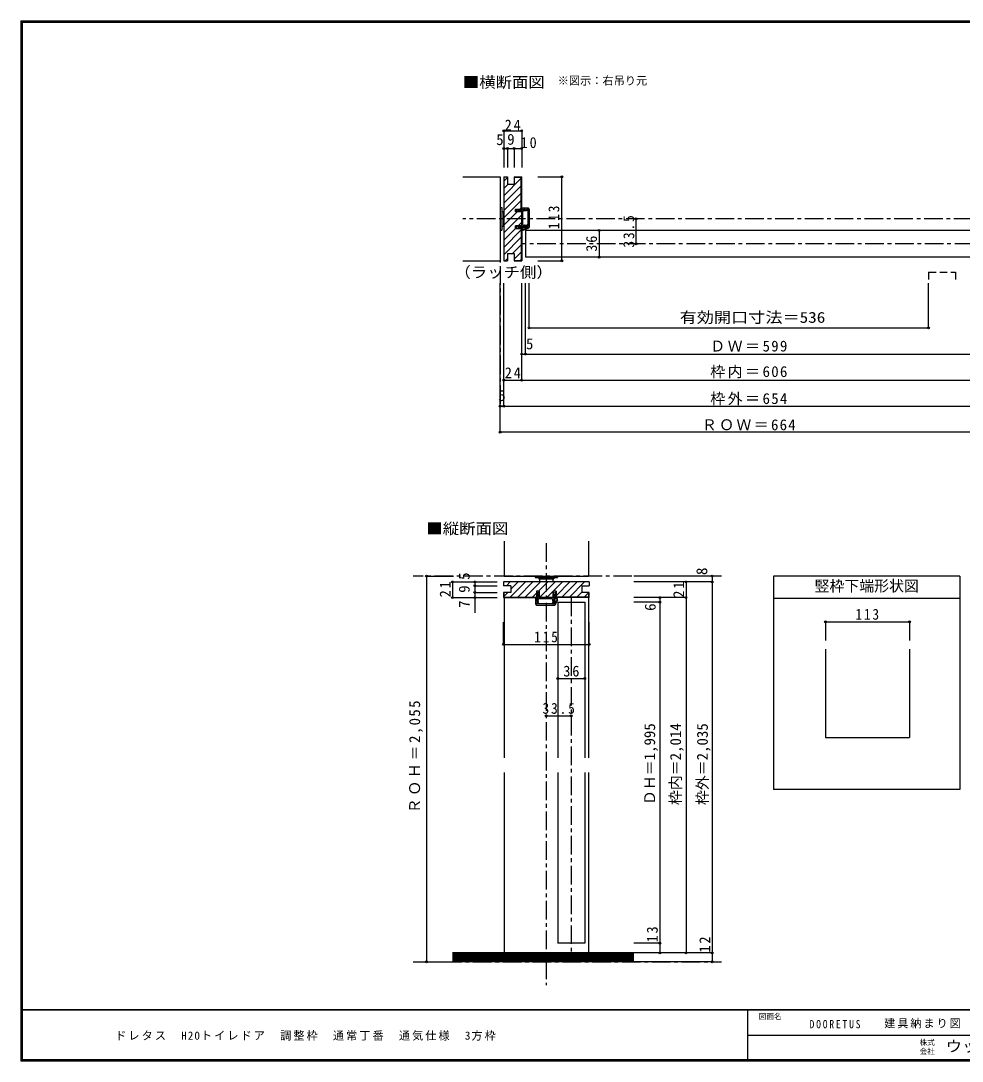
# Model space of a CAD drawing. Units: millimetres at full size, sheet at 1:5. Extents: x -973 to 977, y -718 to 696.
# Drawn here: x -973 to 290, y -701 to 696 of the extents above; entities that cross this region are included whole.
import ezdxf
from ezdxf.enums import TextEntityAlignment as Align

# ---------------------------------------------------------------- set-up
doc = ezdxf.new("R2010")
doc.units = ezdxf.units.MM
doc.header["$LTSCALE"] = 5
doc.header["$PDMODE"] = 32
doc.header["$PDSIZE"] = 2.5
doc.linetypes.add('CHAIN1', pattern=[8, 5, -1, 1, -1])
doc.linetypes.add('DASHED2', pattern=[3, 2, -1])
for name, color, linetype in [('0-0_補助線', 7, 'Continuous'), ('0-1_通り芯', 4, 'CHAIN1'), ('0-3_仕上げ', 7, 'Continuous'), ('0-4_枠', 3, 'Continuous'), ('0-6_扉', 6, 'Continuous'), ('0-7_金物', 7, 'Continuous'), ('0-8_戸当り', 7, 'Continuous'), ('0-A_文字', 3, 'Continuous'), ('0-B_寸法', 7, 'Continuous'), ('0-C_ハッチ', 4, 'Continuous'), ('F-0_補助線', 7, 'Continuous'), ('F-1_枠', 6, 'Continuous'), ('F-A_文字', 7, 'Continuous')]:
    doc.layers.add(name, color=color, linetype=linetype)
doc.styles.add('ＭＳ ゴシック', font='')
doc.styles.get('ＭＳ ゴシック').set_extended_font_data('MS Gothic')

msp = doc.modelspace()

# ---------------------------------------------------------------- linework, layer by layer
at = {"layer": '0-0_補助線', "color": 3}
for p, q in [((-325.795, -57.5), (-325.795, -62.5)), ((-210.795, -57.5), (-325.795, -57.5)), ((-315.795, -62.5), (-325.795, -62.5)), ((-315.795, -62.5), (-315.795, -71.5)), ((-220.795, -62.5), (-220.795, -71.5)), ((-220.795, -62.5), (-210.795, -62.5)), ((-210.795, -57.5), (-210.795, -62.5)), ((-315.795, -71.5), (-325.795, -71.5)), ((-325.795, -71.5), (-325.795, -78.5)), ((-325.795, -78.5), (-281.275, -78.5)), ((-258.975, -78.5), (-277.575, -78.5)), ((-255.275, -70), (-258.975, -70)), ((-258.975, -78.5), (-258.975, -70)), ((-255.275, -70), (-255.275, -78.5)), ((-211.295, -78), (-255.275, -78)), ((-210.795, -78.5), (-255.275, -78.5)), ((-210.795, -71.5), (-220.795, -71.5)), ((-211.295, -78), (-211.295, -71.5)), ((-210.795, -78.5), (-210.795, -71.5))]:
    msp.add_line(p, q, dxfattribs=at)
at = {"layer": '0-0_補助線', "color": 4}
for p, q in [((-321.881, -62.5), (-316.881, -57.5)), ((-316.582, -78), (-296.082, -57.5)), ((-314.795, -66.313), (-305.982, -57.5)), ((-306.683, -78), (-286.183, -57.5)), ((-296.783, -78), (-276.283, -57.5)), ((-278.884, -70), (-266.384, -57.5)), ((-276.984, -78), (-256.484, -57.5)), ((-267.085, -78), (-246.585, -57.5)), ((-255.275, -76.089), (-236.685, -57.5)), ((-247.286, -78), (-226.786, -57.5)), ((-237.387, -78), (-216.886, -57.5)), ((-325.295, -76.814), (-319.982, -71.5)), ((-286.884, -78), (-281.275, -72.391)), ((-227.487, -78), (-220.987, -71.5)), ((-217.588, -78), (-211.295, -71.708)), ((-325.795, -141.245), (-325.795, -111.383)), ((-210.795, -141.245), (-210.795, -111.383)), ((106.19, -110.894), (219.19, -110.894)), ((106.19, -110.894), (106.19, -135.894)), ((219.19, -110.894), (219.19, -135.894)), ((-325.795, -141.245), (-210.795, -141.245))]:
    msp.add_line(p, q, dxfattribs=at)
at = {"layer": '0-0_補助線'}
for p, q in [((-282.425, -87.5), (-282.425, -78.8)), ((-281.899, -78.602), (-280.449, -80.502)), ((-280.125, -74), (-281.275, -74)), ((-280.675, -81), (-280.925, -81)), ((-280.912, -81.387), (-280.439, -83.105)), ((-280.625, -81), (-280.375, -81)), ((-280.125, -78.5), (-280.125, -74)), ((-279.623, -81.834), (-279.311, -82.695)), ((-279.175, -80.5), (-279.175, -81)), ((-260.425, -80), (-278.675, -80)), ((-257.925, -78.5), (-278.625, -78.5)), ((-259.374, -83.469), (-260.193, -86.092)), ((-259.925, -80.5), (-259.925, -82.46)), ((-258.675, -74), (-257.175, -71)), ((-258.675, -74), (-257.925, -74)), ((-258.525, -80), (-258.525, -82.337)), ((-257.425, -80), (-258.525, -80)), ((-257.125, -81), (-258.377, -82.203)), ((-257.974, -83), (-257.925, -83)), ((-257.925, -74), (-257.925, -78.5)), ((-257.925, -87), (-257.925, -83)), ((-257.425, -79.2), (-257.425, -80)), ((-256.425, -79.2), (-257.425, -79.2)), ((-254.925, -79.9), (-257.425, -79.9)), ((-257.175, -71), (-255.275, -74)), ((-256.425, -81), (-257.125, -81)), ((-256.425, -79.2), (-256.425, -74)), ((-256.425, -74), (-255.275, -74)), ((-254.925, -79.2), (-256.425, -79.2)), ((-256.425, -88), (-256.425, -81)), ((-253.94, -81.491), (-256.425, -86.44)), ((-253.315, -81.805), (-256.425, -88)), ((-281.425, -88.5), (-256.925, -88.5)), ((-257.925, -87), (-280.925, -87)), ((-258.079, -84.017), (-258.856, -86.509))]:
    msp.add_line(p, q, dxfattribs=at)
at = {"layer": '0-0_補助線', "color": 6}
msp.add_line((-252.795, -84.5), (-216.795, -84.5), dxfattribs=at)
at = {"layer": '0-0_補助線', "color": 3}
for points in [[(-325.295, -71.5), (-325.295, -78), (-281.275, -78)], [(-277.575, -78.5), (-277.575, -70), (-281.275, -70), (-281.275, -78.5)]]:
    msp.add_lwpolyline(points, dxfattribs=at)
at = {"layer": '0-0_補助線'}
for points in [[(-277.875, -74), (-279.375, -71), (-281.275, -74)], [(-280.925, -87), (-280.925, -84.9), (-278.925, -84.9), (-278.925, -83.7), (-280.925, -83.7), (-280.925, -81)], [(-280.125, -78.5), (-280.375, -78.5), (-280.375, -81)], [(-277.875, -74), (-278.625, -74), (-278.625, -78.5)]]:
    msp.add_lwpolyline(points, dxfattribs=at)
for centre, radius, start, end in [((-282.125, -78.8), 0.3, 41.34778, 180), ((-280.625, -81.3), 0.3, 90, 196.79003), ((-280.675, -80.7), 0.3, 270, 41.34778), ((-279.875, -82.9), 0.6, 196.79003, 270), ((-279.875, -82.9), 0.6, 270, 23.33765), ((-280.175, -81), 1, 303.47738, 0), ((-278.675, -80.5), 0.5, 90, 180), ((-260.425, -80.5), 0.5, 0, 90), ((-258.725, -82.46), 1.2, 180, 237.21126), ((-257.725, -82.337), 0.8, 180, 221.40962), ((-257.974, -82.5), 0.5, 143.61521, 270), ((-259.225, -83.66), 1.2, 342.67017, 41.40962), ((-254.925, -81), 1.8, 333.42485, 90), ((-254.925, -81), 1.1, 333.42485, 90), ((-281.425, -87.5), 1, 180, 270), ((-259.525, -86.3), 0.7, 162.67017, 342.67017), ((-256.925, -88), 0.5, 270, 0)]:
    msp.add_arc(centre, radius, start, end, dxfattribs=at)
for p in [(106.19, -110.894), (219.19, -110.894), (-325.795, -141.245), (-210.795, -141.245)]:
    msp.add_point(p, dxfattribs=at)
at = {"layer": '0-1_通り芯'}
for p, q in [((-330.347, 486.5), (-330.347, 178.5)), ((383.653, 430), (-380.347, 430)), ((304.653, 396.5), (-301.347, 396.5)), ((-268.295, -5.5), (-268.295, -598.742)), ((-33.347, -49.5), (-446.707, -49.5)), ((-234.795, -78.5), (-234.795, -555.5)), ((-446.707, -567.5), (-33.347, -567.5))]:
    msp.add_line(p, q, dxfattribs=at)
at = {"layer": '0-3_仕上げ'}
for p, q in [((-380.347, 486.5), (-330.347, 486.5)), ((-330.347, 486.5), (-330.347, 373.5)), ((-380.347, 373.5), (-330.347, 373.5)), ((-324.795, -2.5), (-324.795, -49.5)), ((-211.795, -2.5), (-211.795, -49.5)), ((-324.795, -49.5), (-211.795, -49.5)), ((-150.85, -557), (-394.207, -557)), ((-150.85, -558.5), (-394.207, -558.5)), ((-150.85, -560), (-394.207, -560)), ((-150.85, -561.5), (-394.207, -561.5)), ((-150.85, -563), (-394.207, -563)), ((-150.85, -564.5), (-394.207, -564.5)), ((-150.85, -566), (-394.207, -566))]:
    msp.add_line(p, q, dxfattribs=at)
at = {"layer": '0-3_仕上げ', "color": 2}
for p, q in [((-150.85, -555.5), (-394.207, -555.5)), ((-150.85, -567.5), (-394.207, -567.5))]:
    msp.add_line(p, q, dxfattribs=at)
at = {"layer": '0-4_枠'}
for p, q in [((-325.347, 486.5), (-325.347, 373.5)), ((-325.347, 486.5), (-320.347, 486.5)), ((-320.347, 486.5), (-320.347, 476.5)), ((-320.347, 476.5), (-311.347, 476.5)), ((-311.347, 486.5), (-301.347, 486.5)), ((-311.347, 486.5), (-311.347, 476.5)), ((-311.347, 486), (-301.847, 486)), ((-301.847, 442.979), (-301.847, 486)), ((-301.347, 442.979), (-301.347, 486.5)), ((-309.847, 442.979), (-301.347, 442.979)), ((-309.847, 439.279), (-309.847, 442.979)), ((-301.347, 439.279), (-309.847, 439.279)), ((-301.347, 420.679), (-301.347, 439.279)), ((-301.347, 420.679), (-309.847, 420.679)), ((-309.847, 416.979), (-309.847, 420.679)), ((-309.847, 416.979), (-301.347, 416.979)), ((-301.847, 416.979), (-301.847, 374)), ((-301.347, 416.979), (-301.347, 373.5)), ((-320.347, 383.5), (-311.347, 383.5)), ((-320.347, 383.5), (-320.347, 373.5)), ((-311.347, 383.5), (-311.347, 373.5)), ((-325.347, 373.5), (-320.347, 373.5)), ((-311.347, 374), (-301.847, 374)), ((-311.347, 373.5), (-301.347, 373.5)), ((106.19, -147.826), (106.19, -266.48)), ((219.19, -147.826), (219.19, -266.48)), ((106.19, -266.48), (219.19, -266.48))]:
    msp.add_line(p, q, dxfattribs=at)
at = {"layer": '0-4_枠', "color": 4}
for p, q in [((-324.795, -78.5), (-324.795, -293.5)), ((-211.795, -78.5), (-211.795, -293.5)), ((-324.795, -313.5), (-324.795, -555.5)), ((-211.795, -313.5), (-211.795, -555.5))]:
    msp.add_line(p, q, dxfattribs=at)
at = {"layer": '0-6_扉'}
for p, q in [((-296.347, 414.5), (-296.347, 378.5)), ((302.653, 414.5), (-296.347, 414.5)), ((302.653, 378.5), (-296.347, 378.5)), ((-252.795, -84.5), (-252.795, -293.5)), ((-216.795, -84.5), (-216.795, -293.5)), ((-252.795, -313.5), (-252.795, -542.5)), ((-216.795, -313.5), (-216.795, -542.5)), ((-216.795, -542.5), (-252.795, -542.5))]:
    msp.add_line(p, q, dxfattribs=at)
at = {"layer": '0-6_扉', "linetype": 'DASHED2'}
for p, q in [((244.658, 358.408), (244.658, 343.5)), ((244.658, 358.408), (280.658, 358.408)), ((280.658, 358.408), (280.658, 343.5))]:
    msp.add_line(p, q, dxfattribs=at)
at = {"layer": '0-7_金物'}
for p, q in [((-330.347, 445), (-330.347, 415)), ((-330.347, 445), (-327.847, 445)), ((-327.847, 445), (-327.847, 415)), ((-327.847, 440), (-325.847, 440)), ((-325.847, 440), (-325.847, 420)), ((-325.847, 439), (-325.347, 439)), ((-327.847, 420), (-325.847, 420)), ((-325.847, 421), (-325.347, 421)), ((-330.347, 415), (-327.847, 415)), ((-283.295, -49.5), (-283.295, -51.5)), ((-283.295, -49.5), (-253.295, -49.5)), ((-283.295, -51.5), (-253.295, -51.5)), ((-278.295, -51.5), (-278.295, -53.5)), ((-278.295, -53.5), (-258.295, -53.5)), ((-277.295, -53.5), (-277.295, -57.5)), ((-259.295, -57.5), (-259.295, -53.5)), ((-258.295, -51.5), (-258.295, -53.5)), ((-253.295, -49.5), (-253.295, -51.5))]:
    msp.add_line(p, q, dxfattribs=at)
at = {"layer": '0-8_戸当り'}
for p, q in [((-308.847, 441.079), (-305.847, 442.979)), ((-305.847, 439.579), (-308.847, 441.079)), ((-305.847, 441.829), (-305.847, 442.979)), ((-301.347, 441.829), (-305.847, 441.829)), ((-305.847, 440.329), (-301.347, 440.329)), ((-305.847, 439.579), (-305.847, 440.329)), ((-301.347, 442.079), (-298.847, 442.079)), ((-301.347, 441.829), (-301.347, 442.079)), ((-301.347, 419.629), (-301.347, 440.329)), ((-301.245, 443.604), (-299.345, 442.154)), ((-292.347, 444.129), (-301.047, 444.129)), ((-299.847, 422.129), (-299.847, 440.379)), ((-299.347, 440.879), (-298.847, 440.879)), ((-298.847, 442.379), (-298.847, 442.629)), ((-296.147, 442.629), (-298.847, 442.629)), ((-298.847, 442.329), (-298.847, 442.079)), ((-298.46, 442.616), (-296.742, 442.143)), ((-298.013, 441.328), (-297.152, 441.015)), ((-296.147, 440.629), (-296.147, 442.629)), ((-294.947, 440.629), (-296.147, 440.629)), ((-294.947, 442.629), (-294.947, 440.629)), ((-292.847, 442.629), (-294.947, 442.629)), ((-292.847, 419.629), (-292.847, 442.629)), ((-291.347, 443.129), (-291.347, 418.629)), ((-299.947, 416.629), (-299.947, 419.129)), ((-299.347, 421.629), (-297.387, 421.629)), ((-298.847, 418.829), (-297.644, 420.081)), ((-296.847, 419.679), (-296.847, 419.629)), ((-292.847, 419.629), (-296.847, 419.629)), ((-296.378, 421.079), (-293.755, 421.897)), ((-295.83, 419.784), (-293.338, 420.561)), ((-305.847, 418.129), (-305.847, 416.979)), ((-300.647, 418.129), (-305.847, 418.129)), ((-300.647, 416.629), (-300.647, 418.129)), ((-298.847, 418.129), (-298.847, 418.829)), ((-291.847, 418.129), (-298.847, 418.129)), ((-298.356, 415.645), (-293.407, 418.129)), ((-298.042, 415.019), (-291.847, 418.129))]:
    msp.add_line(p, q, dxfattribs=at)
for points in [[(-305.847, 420.379), (-308.847, 418.879), (-305.847, 416.979)], [(-305.847, 420.379), (-305.847, 419.629), (-301.347, 419.629)], [(-300.647, 418.129), (-300.647, 419.129), (-299.847, 419.129), (-299.847, 420.229), (-297.51, 420.229)]]:
    msp.add_lwpolyline(points, dxfattribs=at)
for centre, radius, start, end in [((-301.047, 443.829), 0.3, 90, 228.65222), ((-299.347, 440.379), 0.5, 90, 180), ((-299.147, 442.379), 0.3, 228.65222, 360), ((-298.547, 442.329), 0.3, 73.20997, 180), ((-298.847, 441.879), 1, 270, 326.52262), ((-296.947, 441.579), 0.6, 246.66235, 0), ((-296.947, 441.579), 0.6, 0, 73.20997), ((-292.347, 443.129), 1, 0, 90), ((-299.347, 422.129), 0.5, 180, 270), ((-297.347, 419.679), 0.5, 0, 126.38479), ((-297.51, 419.429), 0.8, 48.59038, 90), ((-297.387, 420.429), 1.2, 32.78874, 90), ((-296.187, 420.929), 1.2, 228.59038, 287.32983), ((-293.547, 421.229), 0.7, 287.32983, 107.32983), ((-298.847, 416.629), 1.8, 180, 296.57515), ((-298.847, 416.629), 1.1, 180, 296.57515), ((-291.847, 418.629), 0.5, 270, 0)]:
    msp.add_arc(centre, radius, start, end, dxfattribs=at)
at = {"layer": '0-A_文字'}
for p, q in [((36.653, -49.5), (36.653, -336.007)), ((286.653, -49.5), (36.653, -49.5)), ((286.653, -49.5), (286.653, -336.007)), ((286.653, -79.5), (36.653, -79.5)), ((286.653, -336.007), (36.653, -336.007))]:
    msp.add_line(p, q, dxfattribs=at)
at = {"layer": '0-B_寸法', "color": 4}
for p, q in [((-325.347, 548.003), (-325.347, 498.961)), ((-325.347, 524.479), (-301.347, 524.479)), ((-320.347, 524.479), (-320.347, 498.961)), ((-311.347, 524.479), (-311.347, 498.961)), ((-279.487, 486.5), (-247.577, 486.5)), ((-247.577, 373.5), (-247.577, 486.5)), ((-147.577, 396.5), (-147.577, 430)), ((-197.577, 414.5), (-197.577, 378.5)), ((-279.487, 373.5), (-247.577, 373.5)), ((-330.347, 143.5), (-330.347, 343.5)), ((-325.347, 178.5), (-325.347, 343.5)), ((-301.347, 213.5), (-301.347, 343.5)), ((-296.347, 248.5), (-296.347, 343.5)), ((-291.347, 283.5), (-291.347, 343.5)), ((244.658, 283.5), (244.658, 343.5)), ((-291.347, 283.5), (244.658, 283.5)), ((-301.347, 248.5), (304.653, 248.5)), ((-325.347, 213.5), (328.653, 213.5)), ((-330.347, 178.5), (333.653, 178.5)), ((333.653, 143.5), (-330.347, 143.5)), ((-429.207, -49.5), (-392.948, -49.5)), ((-429.207, -49.5), (-429.207, -567.5)), ((-45.85, -49.5), (-150.85, -49.5)), ((-45.85, -49.5), (-45.85, -567.5)), ((-394.207, -57.5), (-334.207, -57.5)), ((-394.207, -57.5), (-394.207, -78.5)), ((-364.207, -57.5), (-364.207, -99.109)), ((-364.207, -62.5), (-334.207, -62.5)), ((-45.85, -57.5), (-150.85, -57.5)), ((-80.85, -57.5), (-80.85, -555.5)), ((-394.207, -78.5), (-334.207, -78.5)), ((-364.207, -71.5), (-334.207, -71.5)), ((-80.85, -78.5), (-150.85, -78.5)), ((-115.85, -78.5), (-115.85, -555.5)), ((-115.85, -84.5), (-150.85, -84.5)), ((-252.795, -187.191), (-216.795, -187.191)), ((-268.295, -237.191), (-234.795, -237.191)), ((-115.85, -542.5), (-150.85, -542.5)), ((-45.85, -555.5), (-150.85, -555.5)), ((-429.207, -567.5), (-392.948, -567.5)), ((-45.85, -567.5), (-150.85, -567.5))]:
    msp.add_line(p, q, dxfattribs=at)
msp.add_lwpolyline([(-325.347, 548.003), (-301.347, 548.003), (-301.347, 498.961)], dxfattribs=at)
at = {"layer": '0-B_寸法'}
for p in [(-325.347, 548.003), (-301.347, 548.003), (-325.347, 524.479), (-320.347, 524.479), (-311.347, 524.479), (-301.347, 524.479), (-247.577, 486.5), (-147.577, 430), (-197.577, 414.5), (-147.577, 396.5), (-197.577, 378.5), (-247.577, 373.5), (-291.347, 283.5), (244.658, 283.5), (-301.347, 248.5), (-296.347, 248.5), (-325.347, 213.5), (-301.347, 213.5), (-330.347, 178.5), (-325.347, 178.5), (-330.347, 143.5), (-429.207, -49.5), (-45.85, -49.5), (-394.207, -57.5), (-364.207, -57.5), (-364.207, -62.5), (-80.85, -57.5), (-45.85, -57.5), (-394.207, -78.5), (-364.207, -71.5), (-364.207, -78.5), (-115.85, -78.5), (-115.85, -84.5), (-80.85, -78.5), (-252.795, -187.191), (-216.795, -187.191), (-268.295, -237.191), (-234.795, -237.191), (-115.85, -542.5), (-115.85, -555.5), (-80.85, -555.5), (-45.85, -555.5), (-429.207, -567.5), (-45.85, -567.5)]:
    msp.add_point(p, dxfattribs=at)
at = {"layer": '0-C_ハッチ'}
for p, q in [((-325.347, 480.679), (-320.347, 485.679)), ((-325.347, 460.88), (-301.847, 484.38)), ((-325.347, 470.78), (-319.627, 476.5)), ((-311.347, 484.78), (-309.627, 486.5)), ((-325.347, 450.981), (-301.847, 474.481)), ((-325.347, 441.081), (-301.847, 464.581)), ((-325.347, 431.182), (-301.847, 454.682)), ((-325.347, 421.282), (-307.35, 439.279)), ((-325.347, 411.383), (-301.347, 435.383)), ((-303.65, 442.979), (-301.847, 444.782)), ((-306.151, 420.679), (-301.347, 425.483)), ((-325.347, 401.483), (-309.847, 416.983)), ((-325.347, 391.584), (-301.847, 415.084)), ((-325.347, 381.684), (-301.847, 405.184)), ((-313.632, 383.5), (-301.847, 395.285)), ((-311.347, 375.885), (-301.847, 385.385)), ((-323.632, 373.5), (-320.347, 376.785)), ((-303.333, 374), (-301.847, 375.486))]:
    msp.add_line(p, q, dxfattribs=at)
at = {"layer": 'F-1_枠'}
for p, q in [((-973.347, 695.833), (-973.347, -700.833)), ((-973.347, 695.833), (976.653, 695.833)), ((-973.347, 695), (976.653, 695)), ((-973.347, 694.167), (976.653, 694.167)), ((-972.514, 695.833), (-972.514, -700.833)), ((-971.68, 695.833), (-971.68, -700.833)), ((976.653, -631.667), (-973.347, -631.667)), ((976.653, -632.5), (-973.347, -632.5)), ((1.653, -632.5), (1.653, -699.167)), ((1.653, -665.833), (974.986, -665.834)), ((976.653, -699.167), (-973.347, -699.167)), ((976.653, -700), (-973.347, -700)), ((976.653, -700.833), (-973.347, -700.833))]:
    msp.add_line(p, q, dxfattribs=at)

# ---------------------------------------------------------------- texts
at = {"layer": '0-0_補助線', "char_height": 14.66, "attachment_point": 7, "style": 'ＭＳ ゴシック'}
for s, insert in [('\\T1.27;\\W0.9;113', (146.44, -108.394)), ('\\T1.27;\\W0.9;115', (-284.545, -138.745))]:
    msp.add_mtext(s, dxfattribs=dict(at, insert=insert))
at = {"layer": '0-A_文字', "color": 7, "style": 'ＭＳ ゴシック', "width": 1.1}
for s, p in [('■横断面図', (-380.347, 601.667)), ('（ラッチ側）', (-391.597, 346.605)), ('■縦断面図', (-429.207, 2.5))]:
    msp.add_text(s, height=14.66, dxfattribs=at).set_placement(p, align=Align.BOTTOM_LEFT)
at = {"layer": '0-A_文字', "color": 7, "style": 'ＭＳ ゴシック'}
for s, height, p in [('※図示：右吊り元', 11, (-253.008, 606.667)), ('竪枠下端形状図', 14.66, (91.653, -74.5))]:
    msp.add_text(s, height=height, dxfattribs=at).set_placement(p, align=Align.BOTTOM_LEFT)
at = {"layer": '0-B_寸法', "style": 'ＭＳ ゴシック'}
for s, p in [('5', (-335.516, 524.633)), ('9', (-320.73, 525.027)), ('5', (-295.597, 250.5)), ('5', (-332.847, 181))]:
    msp.add_text(s, height=14.66, dxfattribs=at).set_placement(p, align=Align.BOTTOM_LEFT)
at = {"layer": '0-B_寸法', "style": 'ＭＳ ゴシック', "width": 1.15}
msp.add_text('有効開口寸法＝536', height=14.66, dxfattribs=at).set_placement((-89.347, 286), align=Align.BOTTOM_LEFT)
at = {"layer": '0-B_寸法', "style": 'ＭＳ ゴシック'}
for s, p in [('8', (-48.021, -48.187)), ('5', (-366.707, -54.723)), ('9', (-366.707, -72)), ('7', (-366.707, -92.27)), ('6', (-117.156, -96.285)), ('ＤＨ＝1,995', (-117.887, -357)), ('枠内＝2,014', (-83.207, -357)), ('枠外＝2,035', (-47.193, -357))]:
    msp.add_text(s, height=14.66, rotation=90, dxfattribs=at).set_placement(p, align=Align.BOTTOM_LEFT)
at = {"layer": '0-B_寸法', "char_height": 14.66, "attachment_point": 7, "style": 'ＭＳ ゴシック'}
for s, insert in [('\\T1.27;\\W0.95;24', (-324.116, 548.584)), ('\\T1.27;\\W0.95;10', (-302.696, 524.83)), ('\\T1.17;ＤＷ＝599', (-48.347, 251.653)), ('\\T1.27;\\W0.95;24', (-323.972, 216)), ('\\T1.17;枠内＝606', (-48.347, 216)), ('\\T1.17;枠外＝654', (-48.347, 179.806)), ('\\T1.16;ＲＯＷ＝664', (-59.597, 146)), ('\\T1.27;\\W0.95;36', (-245.42, -184.691)), ('\\T1.28;\\W0.9;33.5', (-273.42, -234.691))]:
    msp.add_mtext(s, dxfattribs=dict(at, insert=insert))
at = {"layer": '0-B_寸法', "char_height": 14.66, "attachment_point": 7, "rotation": 90, "style": 'ＭＳ ゴシック'}
for s, insert in [('\\T1.27;\\W0.9;113', (-250.655, 416.023)), ('\\T1.28;\\W0.9;33.5', (-150.077, 391.375)), ('\\T1.27;\\W0.95;36', (-200.077, 385.875)), ('\\T1.27;\\W0.95;21', (-396.707, -78.088)), ('\\T1.27;\\W0.95;21', (-83.35, -78.565)), ('\\T1.18;ＲＯＨ＝2,055', (-433.848, -368)), ('\\T1.27;\\W0.95;13', (-118.558, -541.32)), ('\\T1.27;\\W0.95;12', (-48.35, -554.96))]:
    msp.add_mtext(s, dxfattribs=dict(at, insert=insert))
at = {"layer": 'F-0_補助線', "char_height": 11, "attachment_point": 7, "style": 'ＭＳ ゴシック'}
for s, insert in [('\\T1.39;\\W0.85;DOORETUS', (84.986, -656.798)), ('\\T1.17;建具納まり図', (185.035, -656.798))]:
    msp.add_mtext(s, dxfattribs=dict(at, insert=insert))
at = {"layer": 'F-A_文字', "style": 'ＭＳ ゴシック'}
for s, p in [('図面名', (16.653, -646.667)), ('株式', (232.486, -681.5)), ('会社', (232.486, -693.5))]:
    msp.add_text(s, height=7.331, dxfattribs=at).set_placement(p, align=Align.BOTTOM_LEFT)
at = {"layer": 'F-A_文字', "style": 'ＭＳ ゴシック', "width": 1.1}
msp.add_text('ウッドワン・・・', height=14.66, dxfattribs=at).set_placement((267.486, -692.5), align=Align.BOTTOM_LEFT)
at = {"layer": 'F-A_文字', "insert": (-846.68, -673.333), "char_height": 11, "attachment_point": 7, "style": 'ＭＳ ゴシック'}
msp.add_mtext('\\T1.18;ドレタス\u3000H20トイレドア\u3000調整枠\u3000通常丁番\u3000通気仕様\u30003方枠', dxfattribs=at)

doc.saveas('drawing.dxf')
